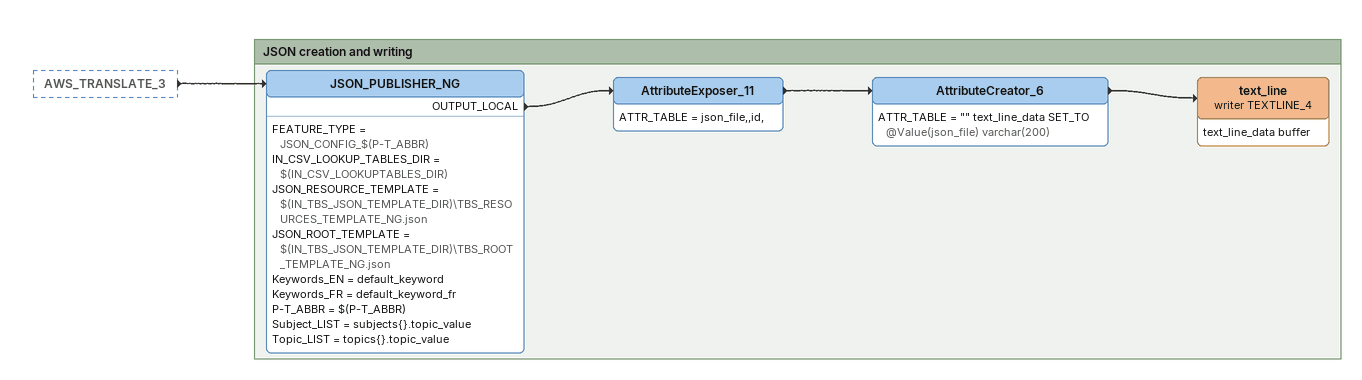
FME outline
AWS_TRANSLATE_3 [outside]
    -> JSON_PUBLISHER_NG

Bookmark: JSON creation and writing
JSON_PUBLISHER_NG
    FEATURE_TYPE = JSON_CONFIG_$(P-T_ABBR)
    IN_CSV_LOOKUP_TABLES_DIR = $(IN_CSV_LOOKUPTABLES_DIR)
    JSON_RESOURCE_TEMPLATE = $(IN_TBS_JSON_TEMPLATE_DIR)\TBS_RESOURCES_TEMPLATE_NG.json
    JSON_ROOT_TEMPLATE = $(IN_TBS_JSON_TEMPLATE_DIR)\TBS_ROOT_TEMPLATE_NG.json
    Keywords_EN = default_keyword
    Keywords_FR = default_keyword_fr
    P-T_ABBR = $(P-T_ABBR)
    Subject_LIST = subjects{}.topic_value
    Topic_LIST = topics{}.topic_value
    OUTPUT_LOCAL -> AttributeExposer_11
AttributeExposer_11
    ATTR_TABLE = json_file,,id,
    -> AttributeCreator_6
AttributeCreator_6
    ATTR_TABLE = "" text_line_data SET_TO @Value(json_file) varchar(200)
    -> text_line (writer TEXTLINE_4)
text_line (writer TEXTLINE_4)
    attributes: text_line_data buffer
